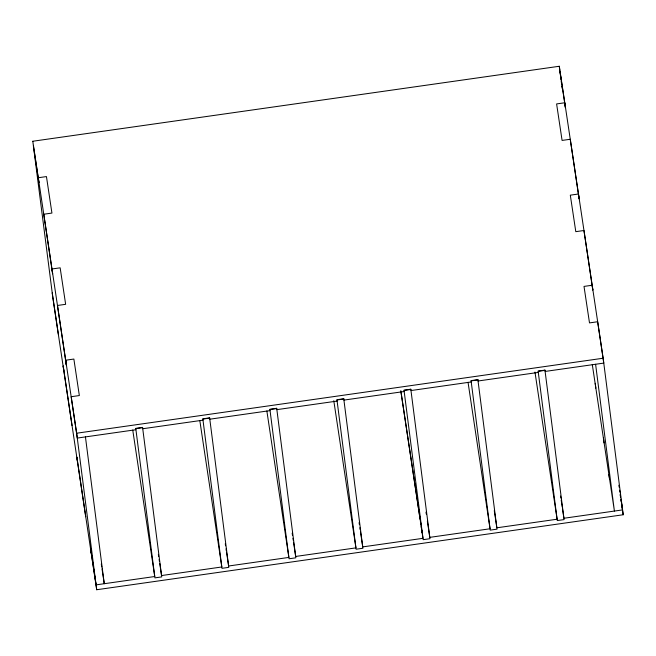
<?xml version="1.0" encoding="UTF-8"?>
<svg xmlns="http://www.w3.org/2000/svg" width="656" height="656" viewBox="0 0 656 656"><rect width="100%" height="100%" fill="white"/><g stroke="black" fill="none" stroke-linecap="round" stroke-linejoin="round"><path stroke-width="0.98" d="M32.8 141.245L559.297 66.264L603.151 358.233L623.2 514.755L96.703 589.736L52.849 297.767L32.8 141.245L76.654 433.214L96.703 589.736M76.654 433.214L603.151 358.233M135.8 428.639L142.614 427.671M202.86 419.086L209.674 418.118M269.919 409.541L276.734 408.565M336.979 399.988L343.793 399.02M404.039 390.435L410.853 389.467M471.098 380.89L477.912 379.914M538.158 371.337L544.972 370.369M135.94 429.713L77.277 438.069L71.176 396.716L79.343 395.552L73.866 359.053L65.69 360.218L66.313 365.08L57.466 305.475L65.641 304.31L60.155 267.82L51.988 268.976L52.611 273.839L43.763 214.233L51.931 213.069L46.453 176.579L38.286 177.743L38.901 182.598L33.423 146.099M142.746 428.745L202.999 420.168M209.805 419.2L270.059 410.615M276.873 409.647L337.118 401.07M343.933 400.094L404.178 391.517M410.992 390.55L471.238 381.964M478.052 380.997L538.297 372.419M545.111 371.444L603.774 363.096L597.665 321.743L589.498 322.9L584.012 286.41L592.188 285.245L592.811 290.1L583.963 230.502L575.796 231.666L570.31 195.168L578.477 194.004L579.1 198.858L570.261 139.261L562.085 140.425L556.608 103.927L564.775 102.762L565.398 107.617L559.912 71.127L560.954 79.22M618.87 485.243L619.174 487.211M619.617 490.171L619.912 492.148M620.207 494.116L620.65 497.076M620.945 499.052L622.577 509.901L563.914 518.256L562.553 509.163M620.24 495.026L620.535 497.002M620.978 499.962L621.273 501.93M621.568 503.906L623.2 514.755M592.286 364.506L614.41 511.065L595.599 364.26M560.577 496.026L560.88 498.052M561.183 500.069L562.249 507.137M534.968 372.059L557.108 519.224L496.854 527.801L494.271 510.63M468.04 382.284L490.048 528.769L429.795 537.354L427.368 521.192M425.998 512.098L426.302 514.115M400.832 390.82L422.989 538.322L362.735 546.899L360.456 531.745M400.849 391.165L420.127 519.47M420.43 521.487L420.881 524.521M421.185 526.538L421.488 528.556M421.792 530.581L422.095 532.598M359.094 522.66L359.398 524.677M359.849 527.711L360.152 529.728M333.789 400.709L355.929 547.875L295.676 556.452L293.552 542.307M292.182 533.213L292.486 535.239M292.945 538.264L293.248 540.29M266.861 410.935L288.87 557.42L228.616 566.005L226.64 552.869M225.279 543.775L225.582 545.8M226.033 548.826L226.336 550.851M199.801 420.48L221.81 566.973L161.556 575.55L159.736 563.43M158.367 554.336L158.67 556.354M159.129 559.388L159.433 561.413M132.742 430.033L154.75 576.526L96.088 584.873L90.602 548.383L91.225 553.238M101.295 563.988L101.737 566.948M102.033 568.916L104.255 583.717L85.444 436.904M52.226 292.904L58.335 334.257M559.297 66.264L559.789 70.151M561.216 81.246L561.47 83.271M561.864 86.313L562.118 88.339M608.924 474.567L609.547 479.421M603.446 438.069L604.069 442.931M595.222 383.325L595.845 388.18M85.739 516.739L76.9 457.142L77.523 461.996M72.037 425.498L63.189 365.9L63.812 370.755M142.573 427.4L135.767 428.368L154.923 577.87L161.729 576.903L142.573 427.4M209.633 417.847L202.827 418.815L221.982 568.326L228.788 567.35L209.633 417.847M276.693 408.294L269.887 409.27L289.042 558.773L295.848 557.805L276.693 408.294M343.752 398.75L336.946 399.717L356.101 549.22L362.907 548.252L343.752 398.75M410.812 389.197L404.006 390.164L423.161 539.675L429.967 538.699L410.812 389.197M477.88 379.652L471.065 380.619L490.221 530.122L497.027 529.154L477.88 379.652M544.939 370.099L538.125 371.066L557.28 520.569L564.086 519.601L544.939 370.099"/></g></svg>
